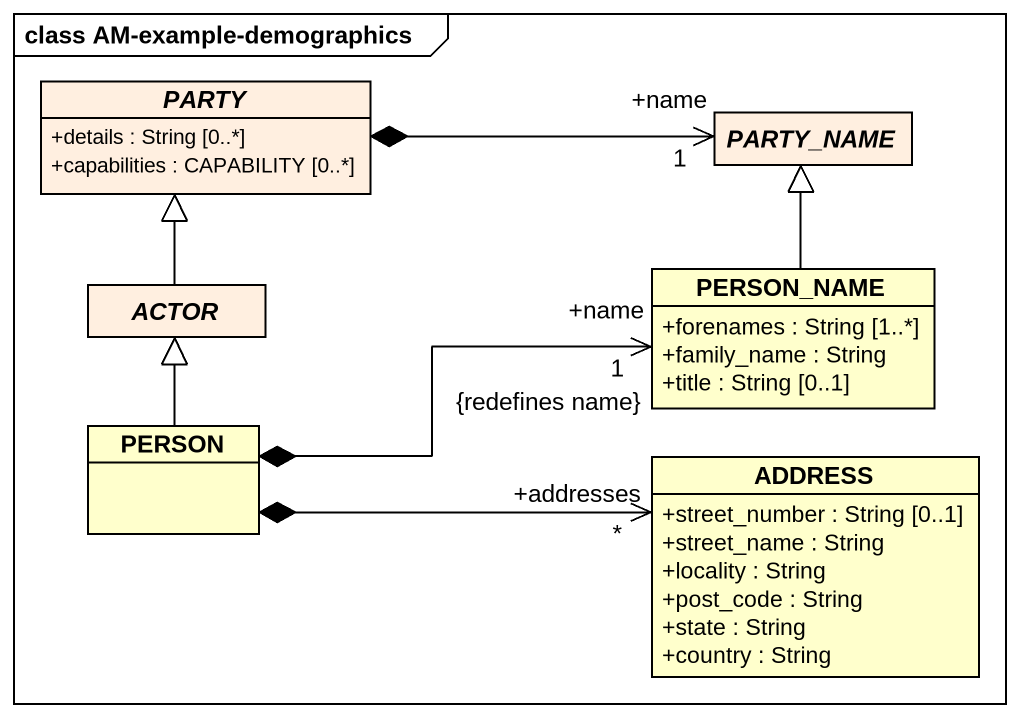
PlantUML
@startuml
mainframe class AM-example-demographics
hide circle
hide empty members
skinparam classAttributeIconSize 0
abstract class PARTY #FFEFE0 {
  +details : String [0..*]
  +capabilities : CAPABILITY [0..*]
}
abstract class PARTY_NAME #FFEFE0
abstract class "ACTOR" as ACTOR_ #FFEFE0
class PERSON_NAME {
  +forenames : String [1..*]
  +family_name : String
  +title : String [0..1]
}
class "PERSON" as PERSON_
class ADDRESS {
  +street_number : String [0..1]
  +street_name : String
  +locality : String
  +post_code : String
  +state : String
  +country : String
}
PARTY *-right-> "+name\n1" PARTY_NAME
ACTOR_ -up-|> PARTY
PERSON_NAME -up-|> PARTY_NAME
PERSON_NAME "+name\n1\n{redefines name}" <-left-* PERSON_
PERSON_ -up-|> ACTOR_
PERSON_ *-right-> "+addresses\n*" ADDRESS
@enduml
